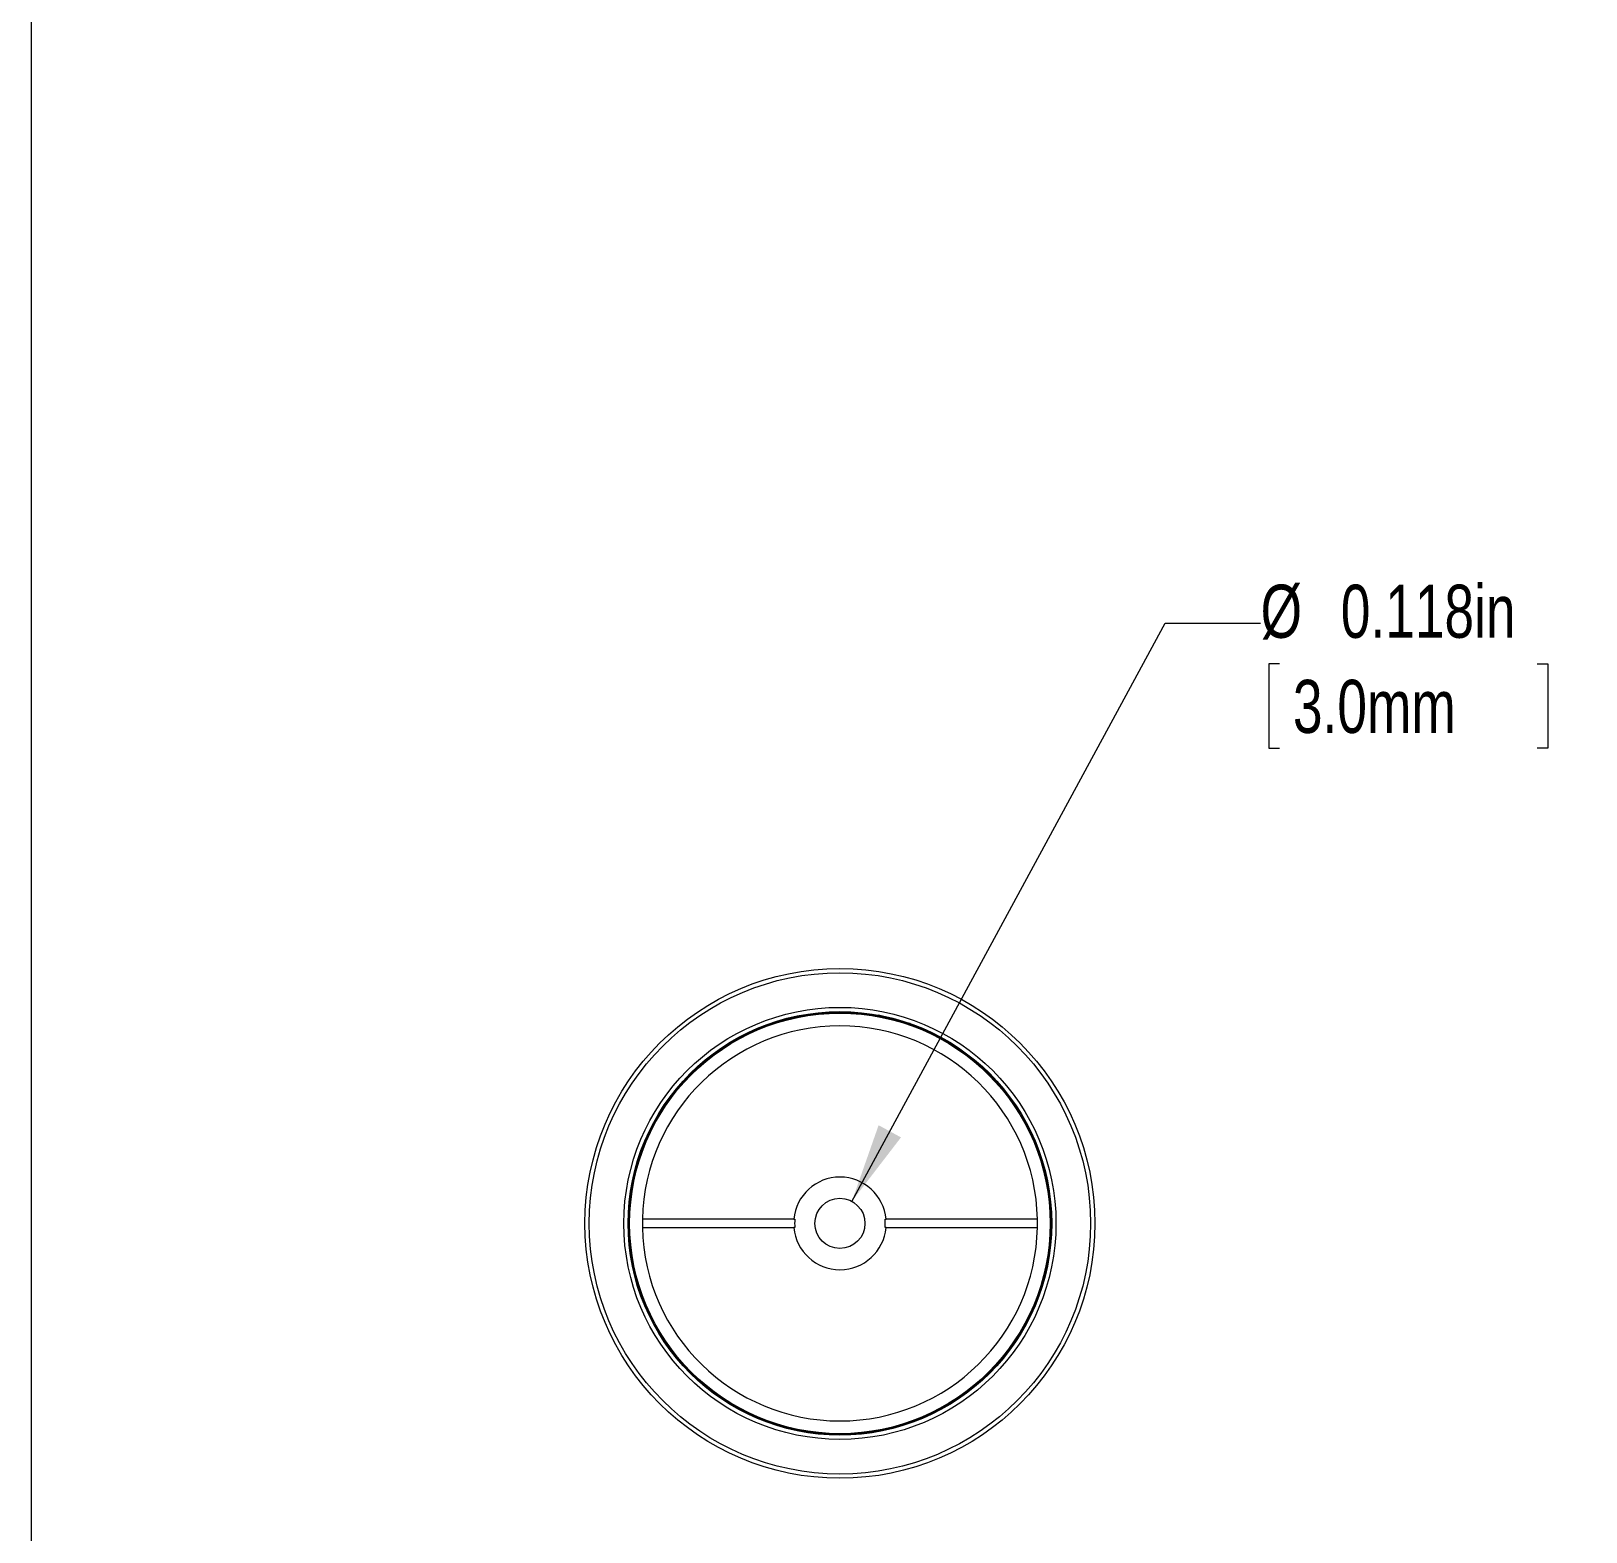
# Paper-space layout 'Sheet2' of a CAD drawing. Header units: inches. Extents: x 0.1 to 10.9, y 0 to 8.5.
# Drawn here: x 0.062 to 2.502, y 3.74 to 6.095 of the extents above; entities that cross this region are included whole.
import ezdxf

# ---------------------------------------------------------------- set-up
doc = ezdxf.new("R2010")
doc.units = ezdxf.units.IN
doc.header["$MEASUREMENT"] = 0
doc.styles.add('SLDTEXTSTYLE0', font='TXT', dxfattribs={"width": 0.75})
doc.dimstyles.new('SLDDIMSTYLE3', dxfattribs={"dimtxt": 0.083333, "dimasz": 0.125, "dimexe": 0, "dimexo": 0.0625, "dimgap": 0.020833, "dimtad": 0, "dimtih": 1, "dimtoh": 1, "dimdec": 3, "dimlfac": 1.5, "dimrnd": 1e-09, "dimzin": 12, "dimdsep": 46, "dimtxsty": 'SLDTEXTSTYLE0', "dimsah": 1, "dimcen": 0, "dimadec": 0, "dimazin": 3, "dimtfac": 1, "dimtdec": 3, "dimtofl": 0, "dimtmove": 0, "dimatfit": 3, "dimfxl": 1, "dimfrac": 2, "dimtolj": 1, "dimtzin": 12, "dimarcsym": 0})

# ---------------------------------------------------------------- blocks, each defined once
blk = doc.blocks.new('_D_17')
at = {"color": 7, "linetype": 'Continuous', "lineweight": 0}
for p, q in [((1.35, 4.2589), (1.8414, 5.1664)), ((1.8414, 5.1664), (1.9914, 5.1664)), ((2.021, 5.1023), (2.0041, 5.1023)), ((2.0041, 5.1023), (2.0041, 4.9699)), ((2.4254, 5.1023), (2.4423, 5.1023)), ((2.4423, 5.1023), (2.4423, 4.9699)), ((2.0041, 4.9699), (2.021, 4.9699)), ((2.4423, 4.9699), (2.4254, 4.9699))]:
    blk.add_line(p, q, dxfattribs=at)
blk.add_solid([(1.35, 4.2589), (1.4271, 4.3593), (1.392, 4.3784)], dxfattribs=at)
at = {"color": 7, "linetype": 'Continuous', "lineweight": 0, "char_height": 0.08333, "attachment_point": 1, "style": 'SLDTEXTSTYLE0'}
for s, insert in [('%%c', (1.9914, 5.2266, 0.856)), ('0.118in', (2.1172, 5.2266, 0.856)), ('3.0mm', (2.0421, 5.0773, 0.856))]:
    blk.add_mtext(s, dxfattribs=dict(at, insert=insert))

psp = doc.layouts.new('Sheet2')

# ---------------------------------------------------------------- linework, layer by layer
at = {"color": 7, "linetype": 'Continuous', "lineweight": 0}
for p, q in [((0.062179, 8.450606), (0.062179, 0.035558)), ((1.021361, 4.230995), (1.02129, 4.230995)), ((1.258929, 4.230995), (1.021361, 4.230995)), ((1.258929, 4.230995), (1.260525, 4.230995)), ((1.402054, 4.230995), (1.40365, 4.230995)), ((1.641218, 4.230995), (1.40365, 4.230995)), ((1.64129, 4.230995), (1.641218, 4.230995)), ((1.02129, 4.217662), (1.021361, 4.217662)), ((1.021361, 4.217662), (1.258929, 4.217662)), ((1.260525, 4.217662), (1.258929, 4.217662)), ((1.40365, 4.217662), (1.402054, 4.217662)), ((1.40365, 4.217662), (1.641218, 4.217662)), ((1.641218, 4.217662), (1.64129, 4.217662))]:
    psp.add_line(p, q, dxfattribs=at)
at = {"color": 7, "linetype": 'Continuous', "lineweight": 0, "flags": 128}
psp.add_lwpolyline([(1.441929, 4.537704), (1.441406, 4.537844), (1.436414, 4.539182), (1.43092, 4.540654), (1.425067, 4.542222), (1.419006, 4.543846), (1.412894, 4.545484), (1.40689, 4.547093), (1.401149, 4.548631), (1.395819, 4.550059), (1.392161, 4.551039)], dxfattribs=at)
at = {"color": 7, "linetype": 'Continuous', "lineweight": 0}
for radius in [0.4, 0.393333, 0.339, 0.332333, 0.331333, 0.33, 0.039333]:
    psp.add_circle((1.33129, 4.224328), radius, dxfattribs=at)
for radius, start, end in [(0.31, 1.232262, 178.767738), (0.072667, 5.263895, 174.736105), (0.071078, 174.618082, 185.381918), (0.071078, 354.618082, 5.381918), (0.31, 181.232262, 358.767738), (0.072667, 185.263895, 354.736105)]:
    psp.add_arc((1.33129, 4.224328), radius, start, end, dxfattribs=at)
for points, knots in [([(1.02129, 4.230995), (1.02129, 4.227103), (1.02129, 4.222658), (1.02129, 4.218214), (1.02129, 4.217662)], [0, 0, 0, 0, 0.87573846, 1, 1, 1, 1]), ([(1.64129, 4.217662), (1.64129, 4.218214), (1.64129, 4.222658), (1.64129, 4.227103), (1.64129, 4.230995)], [0, 0, 0, 0, 0.12426154, 1, 1, 1, 1])]:
    psp.add_open_spline(points, degree=3, knots=knots, dxfattribs=at)

# ---------------------------------------------------------------- dimensions: what is measured, and where the dimension line sits
dim = psp.add_diameter_dim_2p(p1=(1.312561, 4.18974), p2=(1.350018, 4.258917), dimstyle='SLDDIMSTYLE3', dxfattribs=at)
dim.commit()
dim.dimension.update_dxf_attribs({"geometry": '_D_17', "text_midpoint": (2.271573, 5.166395), "dimtype": 163})

doc.saveas('drawing.dxf')
